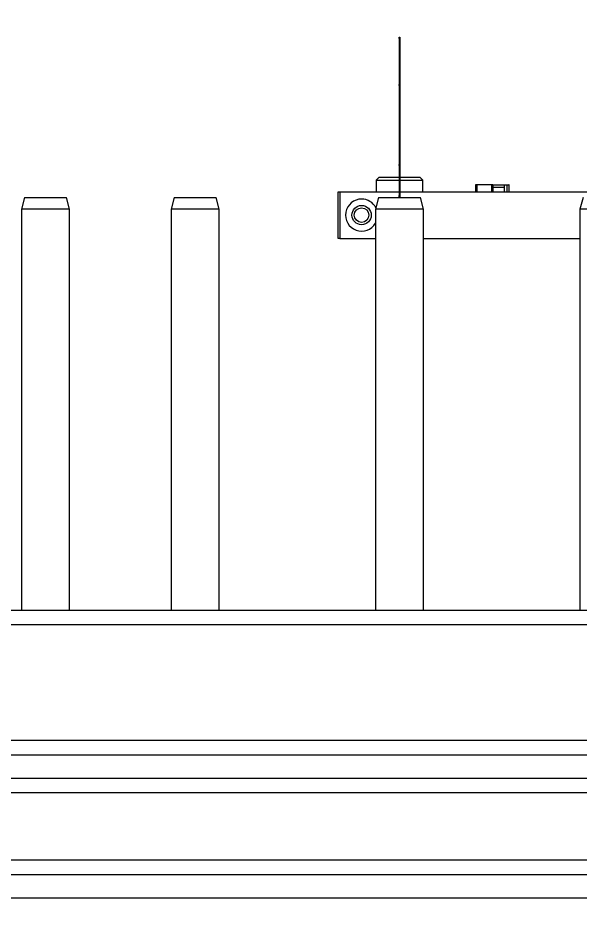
# Model space of a CAD drawing. Header units: millimetres. Extents: x 169 to 14583, y -399 to 10804.
# Drawn here: x 6013.3 to 6205.6, y 1889 to 2199.4 of the extents above; entities that cross this region are included whole.
import ezdxf

# ---------------------------------------------------------------- set-up
doc = ezdxf.new("R2010")
doc.units = ezdxf.units.MM
doc.header["$LTSCALE"] = 35
doc.layers.add('1', color=70, linetype='Continuous')
doc.styles.add('SLDTEXTSTYLE2', font='TXT', dxfattribs={"width": 0.7})
doc.dimstyles.new('SLDDIMSTYLE2', dxfattribs={"dimtxt": 105.988363, "dimasz": 26.25, "dimexe": 0, "dimexo": 0.0625, "dimgap": 26.497091, "dimtad": 0, "dimtih": 1, "dimtoh": 1, "dimdec": 0, "dimrnd": 1e-09, "dimzin": 12, "dimdsep": 46, "dimtxsty": 'SLDTEXTSTYLE2', "dimblk1": 'NONE', "dimblk2": 'NONE', "dimsah": 1, "dimcen": 0.09, "dimadec": 0, "dimazin": 3, "dimtfac": 1, "dimtdec": 3, "dimtofl": 0, "dimtmove": 0, "dimatfit": 3, "dimldrblk": 'NONE', "dimfxl": 0, "dimfrac": 2, "dimtolj": 1, "dimtzin": 12, "dimarcsym": 0})

# ---------------------------------------------------------------- blocks, each defined once
blk = doc.blocks.new('_D_5')
at = {"layer": '1'}
blk.add_line((6466.28, 3276.16), (4712.39, 3276.16), dxfattribs=at)
at = {"layer": '1', "insert": (4429.09, 3333.8), "char_height": 92.604, "attachment_point": 1, "style": 'SLDTEXTSTYLE2'}
blk.add_mtext('2200', dxfattribs=at)
blk = doc.blocks.new('_None')

msp = doc.modelspace()

# ---------------------------------------------------------------- linework, layer by layer
at = {"color": 7, "linetype": 'Continuous', "lineweight": 18}
for p, q in [((6143.779, 2192.89), (6143.979, 2192.89)), ((6143.779, 2192.39), (6143.779, 2192.89)), ((6143.979, 2192.39), (6143.779, 2192.39)), ((6143.779, 2192.39), (6143.779, 2176.633)), ((6143.979, 2192.89), (6143.979, 2192.39)), ((6143.979, 2192.39), (6143.979, 2176.633)), ((6143.779, 2176.633), (6143.979, 2176.633)), ((6143.779, 2176.279), (6143.779, 2176.633)), ((6143.979, 2176.279), (6143.779, 2176.279)), ((6143.779, 2176.279), (6143.779, 2149.223)), ((6143.979, 2176.633), (6143.979, 2176.279)), ((6143.979, 2176.279), (6143.979, 2149.223)), ((6143.979, 2149.223), (6143.779, 2149.223)), ((6143.779, 2148.915), (6143.779, 2149.223)), ((6143.979, 2148.915), (6143.779, 2148.915)), ((6143.779, 2148.915), (6143.779, 2138.65)), ((6143.979, 2149.223), (6143.979, 2148.915)), ((6143.979, 2148.915), (6143.979, 2138.65)), ((6136.879, 2144.959), (6135.879, 2143.959)), ((6136.879, 2144.959), (6136.978, 2144.959)), ((6136.978, 2144.959), (6143.779, 2144.959)), ((6143.979, 2144.959), (6150.879, 2144.959)), ((6151.879, 2143.959), (6150.879, 2144.959)), ((6135.879, 2143.959), (6135.879, 2139.959)), ((6135.879, 2143.959), (6135.992, 2143.959)), ((6135.992, 2143.959), (6143.779, 2143.959)), ((6143.979, 2143.959), (6151.879, 2143.959)), ((6151.879, 2139.959), (6151.879, 2143.959)), ((6169.839, 2142.359), (6169.839, 2139.959)), ((6170.32, 2142.359), (6169.839, 2142.359)), ((6170.32, 2142.359), (6170.32, 2139.959)), ((6175.319, 2142.359), (6170.32, 2142.359)), ((6175.319, 2142.359), (6175.319, 2139.959)), ((6175.838, 2142.359), (6175.319, 2142.359)), ((6175.838, 2142.359), (6175.838, 2139.959)), ((6175.838, 2142.359), (6175.841, 2142.359)), ((6175.864, 2141.459), (6175.841, 2142.359)), ((6175.841, 2142.359), (6179.83, 2142.359)), ((6179.83, 2141.459), (6175.864, 2141.459)), ((6175.918, 2139.959), (6175.918, 2141.459)), ((6179.83, 2139.959), (6179.83, 2142.359)), ((6179.83, 2142.359), (6180.569, 2142.359)), ((6180.569, 2142.359), (6180.569, 2139.959)), ((6180.569, 2142.359), (6181.33, 2142.359)), ((6181.33, 2142.359), (6181.33, 2139.959)), ((6181.426, 2142.359), (6181.33, 2142.359)), ((6181.426, 2139.959), (6181.426, 2142.359)), ((6122.879, 2123.959), (6122.879, 2139.959)), ((6122.879, 2139.959), (6123.379, 2139.959)), ((6123.379, 2139.959), (6123.379, 2123.959)), ((6123.379, 2139.959), (6143.779, 2139.959)), ((6143.779, 2138.65), (6143.979, 2138.65)), ((6143.779, 2137.959), (6143.779, 2138.65)), ((6143.979, 2139.959), (6242.879, 2139.959)), ((6143.979, 2138.65), (6143.979, 2137.959)), ((6015.457, 2137.959), (6014.385, 2133.959)), ((6015.457, 2137.959), (6029.813, 2137.959)), ((6030.885, 2133.959), (6029.813, 2137.959)), ((6066.7, 2137.959), (6065.629, 2133.959)), ((6066.7, 2137.959), (6081.057, 2137.959)), ((6082.129, 2133.959), (6081.057, 2137.959)), ((6136.7, 2137.959), (6135.629, 2133.959)), ((6136.7, 2137.959), (6151.057, 2137.959)), ((6152.129, 2133.959), (6151.057, 2137.959)), ((6206.7, 2137.959), (6205.629, 2133.959)), ((6014.385, 2133.959), (6014.385, 1996.779)), ((6030.885, 2133.959), (6014.385, 2133.959)), ((6030.885, 1996.779), (6030.885, 2133.959)), ((6065.629, 2133.959), (6065.629, 1996.779)), ((6082.129, 2133.959), (6065.629, 2133.959)), ((6082.129, 1996.779), (6082.129, 2133.959)), ((6135.629, 2133.959), (6135.629, 1996.779)), ((6152.129, 2133.959), (6135.629, 2133.959)), ((6152.129, 1996.779), (6152.129, 2133.959)), ((6205.629, 2133.959), (6205.629, 1996.779)), ((6222.129, 2133.959), (6205.629, 2133.959)), ((6123.379, 2123.959), (6122.879, 2123.959)), ((6123.379, 2123.959), (6135.629, 2123.959)), ((6152.129, 2123.959), (6205.629, 2123.959)), ((5301.279, 1996.779), (6501.279, 1996.779)), ((5301.279, 1991.779), (6501.279, 1991.779)), ((5301.279, 1952.279), (6501.279, 1952.279)), ((5301.279, 1947.279), (6501.279, 1947.279)), ((5301.279, 1939.279), (6501.279, 1939.279)), ((5301.279, 1934.279), (6501.279, 1934.279)), ((5301.279, 1911.279), (6501.279, 1911.279)), ((5301.279, 1906.279), (6501.279, 1906.279)), ((5301.279, 1898.279), (6501.279, 1898.279))]:
    msp.add_line(p, q, dxfattribs=at)
for radius in [3.3, 2.5]:
    msp.add_circle((6130.879, 2131.959), radius, dxfattribs=at)
for start, end in [(90, 329.72736), (27.26069, 90)]:
    msp.add_arc((6130.879, 2131.959), 5.5, start, end, dxfattribs=at)

# ---------------------------------------------------------------- dimensions: what is measured, and where the dimension line sits
at = {"layer": '1'}
dim = msp.add_ordinate_dim(feature_location=(6501.279, 3276.159), offset=(-1788.886, 0), dtype=0, origin=(5301.279, 1076.159), dimstyle='SLDDIMSTYLE2', dxfattribs=at)
dim.commit()
dim.dimension.update_dxf_attribs({"geometry": '_D_5', "text_midpoint": (4570.743, 3276.159)})

doc.saveas('drawing.dxf')
